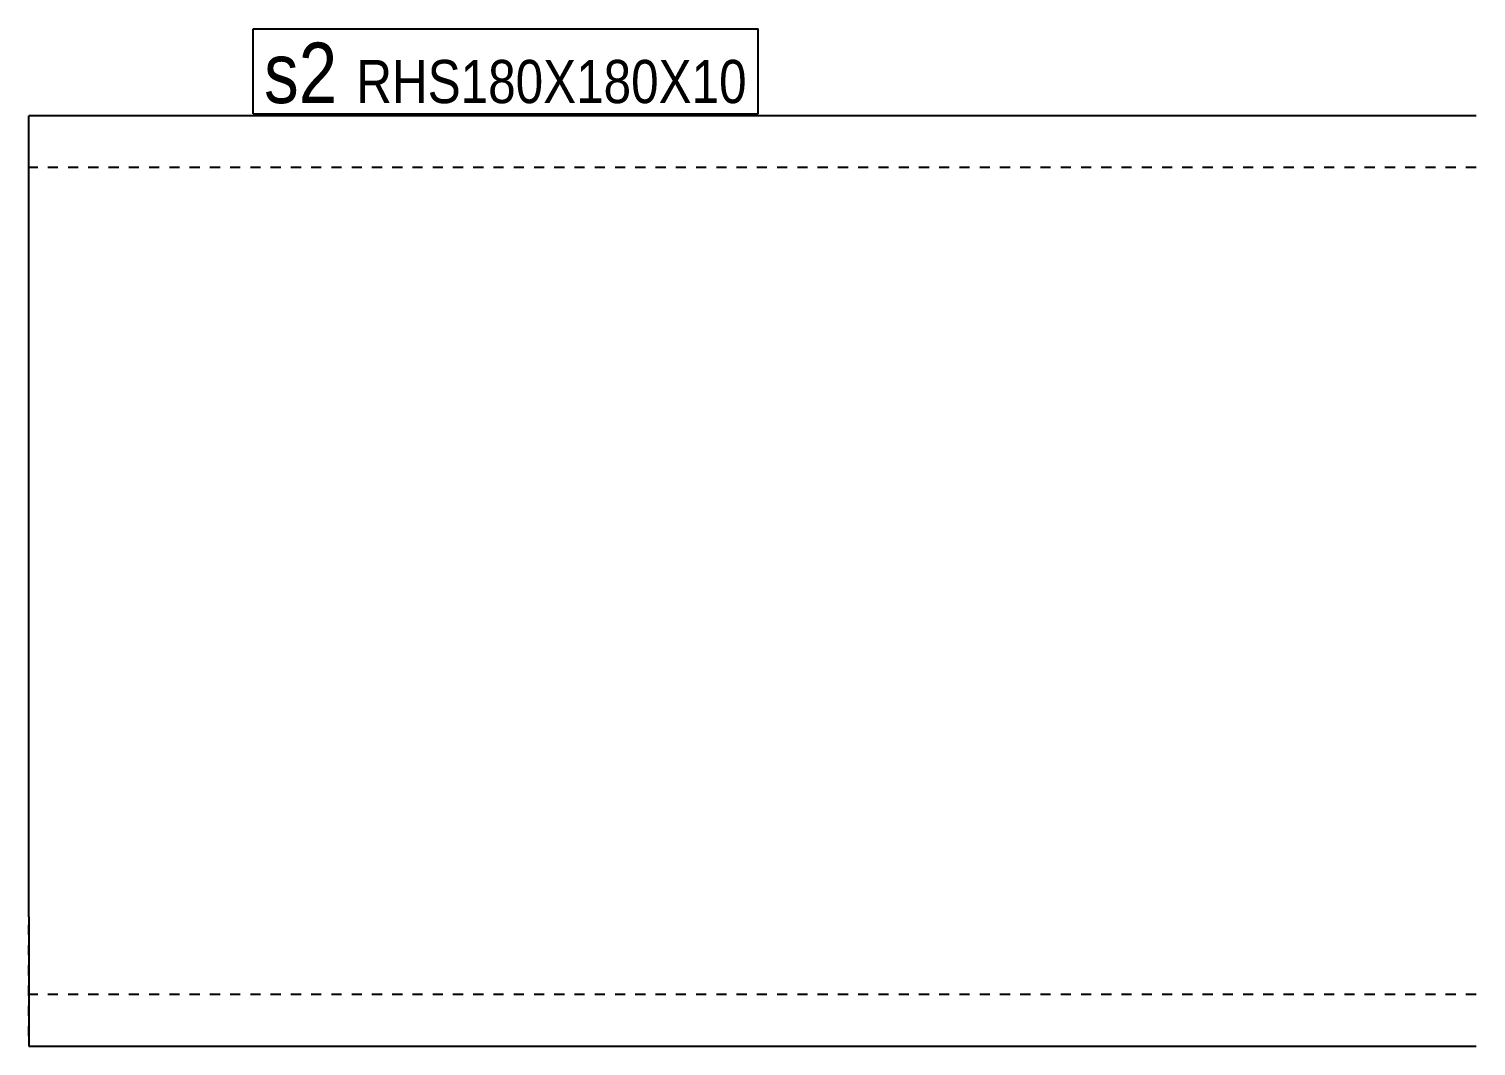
# Model space of a CAD drawing. Header units: millimetres. Extents: x 8 to 19585, y 10 to 297.
# Drawn here: x 12921.2 to 13201.2, y 15.8 to 212.6 of the extents above; entities that cross this region are included whole.
import ezdxf

# ---------------------------------------------------------------- set-up
doc = ezdxf.new("R2010")
doc.units = ezdxf.units.MM
doc.linetypes.add('DXK_LINE_DOT2', pattern=[3.9198, 1.9599, -1.9599])
doc.layers.add('STÅL', color=7, linetype='Continuous')
doc.layers.add('TEKST', color=7, linetype='Continuous')
doc.styles.add('Arial Narrow', font='ARIALN.TTF', dxfattribs={"height": 0.2})

msp = doc.modelspace()

# ---------------------------------------------------------------- linework, layer by layer
at = {"layer": 'STÅL', "color": 2, "linetype": 'Continuous'}
for p, q in [((13201.2, 195.75), (12921.2, 195.75)), ((12921.2, 40.75), (12921.2, 195.75)), ((12921.2, 40.75), (12921.2, 15.75)), ((12921.2, 15.75), (13201.2, 15.75))]:
    msp.add_line(p, q, dxfattribs=at)
at = {"layer": 'STÅL', "color": 7, "linetype": 'DXK_LINE_DOT2'}
for p, q in [((13201.2, 185.75), (12921.2, 185.75)), ((12921.2, 17.65), (12921.2, 40.75)), ((13201.2, 25.75), (12921.2, 25.75))]:
    msp.add_line(p, q, dxfattribs=at)
at = {"layer": 'TEKST', "color": 7, "linetype": 'Continuous'}
for p, q in [((12964.6, 212.55), (13062.33, 212.55)), ((12964.6, 196.1), (12964.6, 212.55)), ((13062.33, 196.1), (13062.33, 212.55)), ((12964.6, 196.1), (13062.33, 196.1))]:
    msp.add_line(p, q, dxfattribs=at)

# ---------------------------------------------------------------- wipeouts: each hides what was drawn before it
at = {"color": 0}
for points in [[(12980.88, 198.2), (12980.88, 210.45), (12966.7, 210.45), (12966.7, 198.2)], [(13060.23, 198.2), (13060.23, 206.95), (12984.55, 206.95), (12984.55, 198.2)]]:
    msp.add_wipeout(points, dxfattribs=at).dxf.layer = 'TEKST'

# ---------------------------------------------------------------- next in the draw order: wipeouts: each hides what was drawn before it
for points in [[(12980.88, 198.2), (12980.88, 210.45), (12966.7, 210.45), (12966.7, 198.2)], [(13060.23, 198.2), (13060.23, 206.95), (12984.55, 206.95), (12984.55, 198.2)]]:
    msp.add_wipeout(points, dxfattribs=at).dxf.layer = 'TEKST'

# ---------------------------------------------------------------- next in the draw order: texts
at = {"layer": 'TEKST', "color": 3, "style": 'Arial Narrow'}
for s, height, p in [('s2', 11.692, (12966.7, 198.2)), ('RHS180X180X10', 8.3512, (12984.55, 198.2))]:
    msp.add_text(s, height=height, dxfattribs=at).set_placement(p)

doc.saveas('drawing.dxf')
